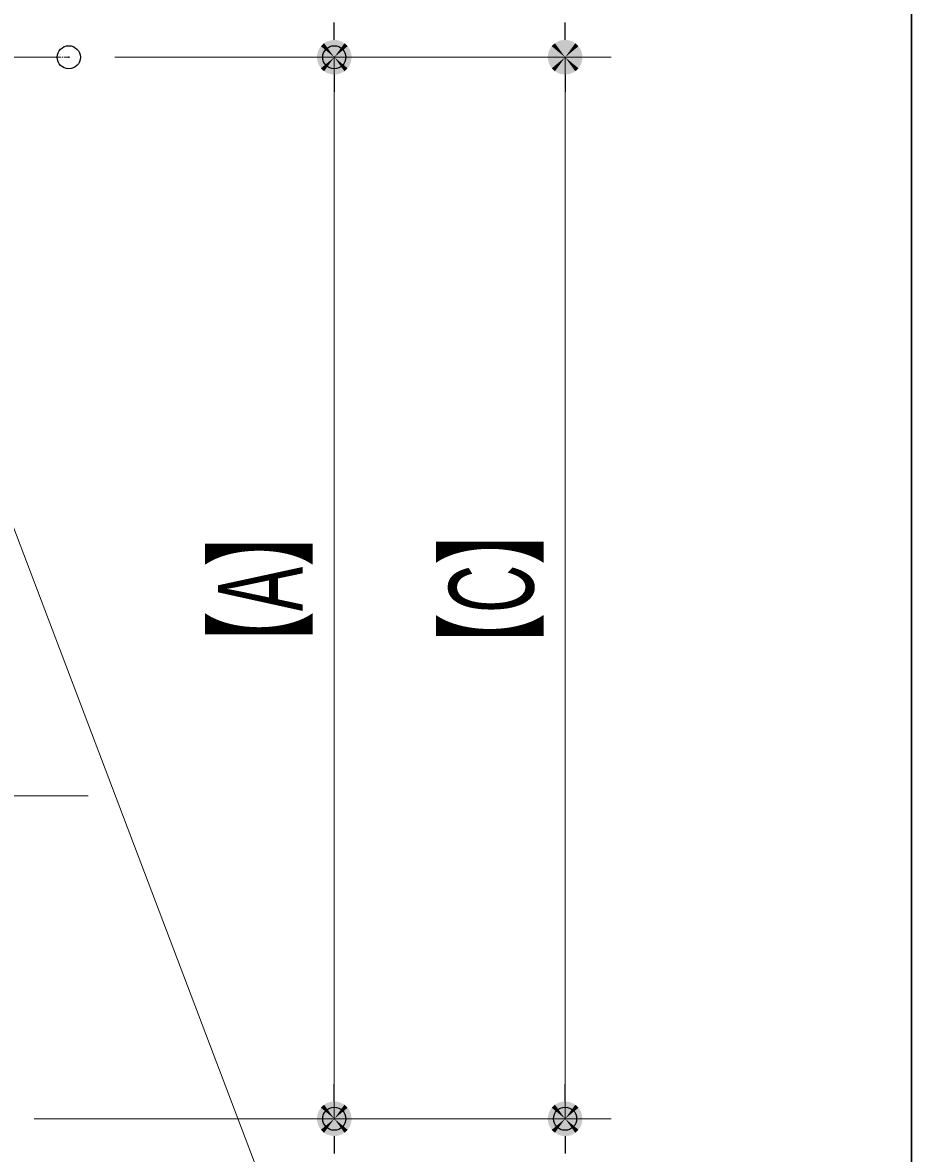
# Model space of a CAD drawing. Units: millimetres, scale not verified. Extents: x -6062 to 6062, y -3045 to 3045.
# Drawn here: x -3402.5 to -3017.5, y -2035 to -1545 of the extents above; entities that cross this region are included whole.
import ezdxf
from ezdxf.enums import TextEntityAlignment as Align

# ---------------------------------------------------------------- set-up
doc = ezdxf.new("R2010")
doc.units = ezdxf.units.MM
doc.header["$LTSCALE"] = 20
doc.header["$PDMODE"] = 32
doc.header["$PDSIZE"] = 10
doc.linetypes.add('USER2', pattern=[2.91, 1.76, -0.4, 0.35, -0.4])
for name, color, linetype, lineweight in [('0-0_1図面枠', 7, 'Continuous', 20), ('0-1_5ボウル・キャビネット', 7, 'Continuous', 15), ('0-3_0', 7, 'Continuous', 25), ('0-5_2寸法-2', 7, 'Continuous', 15), ('0-7_2寸法-3', 7, 'Continuous', 15), ('0-8_4給排水', 7, 'Continuous', 30)]:
    doc.layers.add(name, color=color, linetype=linetype, lineweight=lineweight)
doc.layers.add('0-4_Defpoints', color=7, linetype='Continuous')
doc.styles.add('ＭＳ Ｐゴシック', font='')
doc.styles.get('ＭＳ Ｐゴシック').set_extended_font_data('MS PGothic')

# ---------------------------------------------------------------- blocks, each defined once
blk = doc.blocks.new('_Dot')
at = {"layer": '0-3_0'}
blk.add_line((-10, 0), (-20, 0), dxfattribs=at)
for points in [[(0, 0), (-8.09, 5.88), (-7.29, 6.85)], [(0, 0), (-7.29, 6.85), (-6.37, 7.71)], [(0, 0), (-6.37, 7.71), (-5.36, 8.44)], [(0, 0), (-5.36, 8.44), (-4.26, 9.05)], [(0, 0), (-4.26, 9.05), (-3.09, 9.51)], [(0, 0), (-3.09, 9.51), (-1.87, 9.82)], [(0, 0), (-1.87, 9.82), (-0.63, 9.98)], [(0, 0), (-0.63, 9.98), (0.63, 9.98)], [(0, 0), (0.63, 9.98), (1.87, 9.82)], [(0, 0), (1.87, 9.82), (3.09, 9.51)], [(0, 0), (3.09, 9.51), (4.26, 9.05)], [(0, 0), (4.26, 9.05), (5.36, 8.44)], [(0, 0), (5.36, 8.44), (6.37, 7.71)], [(0, 0), (6.37, 7.71), (7.29, 6.85)], [(0, 0), (7.29, 6.85), (8.09, 5.88)], [(0, 0), (-10, 0), (-9.92, 1.25)], [(0, 0), (-9.92, -1.25), (-10, 0)], [(0, 0), (-9.92, 1.25), (-9.69, 2.49)], [(0, 0), (-9.69, -2.49), (-9.92, -1.25)], [(0, 0), (-9.69, 2.49), (-9.3, 3.68)], [(0, 0), (-9.3, -3.68), (-9.69, -2.49)], [(0, 0), (-9.3, 3.68), (-8.76, 4.82)], [(0, 0), (-8.76, -4.82), (-9.3, -3.68)], [(0, 0), (-8.76, 4.82), (-8.09, 5.88)], [(0, 0), (-8.09, -5.88), (-8.76, -4.82)], [(0, 0), (-7.29, -6.85), (-8.09, -5.88)], [(0, 0), (-6.37, -7.71), (-7.29, -6.85)], [(0, 0), (-5.36, -8.44), (-6.37, -7.71)], [(0, 0), (-4.26, -9.05), (-5.36, -8.44)], [(0, 0), (-3.09, -9.51), (-4.26, -9.05)], [(0, 0), (-1.87, -9.82), (-3.09, -9.51)], [(0, 0), (-0.63, -9.98), (-1.87, -9.82)], [(0, 0), (0.63, -9.98), (-0.63, -9.98)], [(0, 0), (8.09, 5.88), (8.76, 4.82)], [(0, 0), (8.76, 4.82), (9.3, 3.68)], [(0, 0), (9.3, 3.68), (9.69, 2.49)], [(0, 0), (9.69, 2.49), (9.92, 1.25)], [(0, 0), (9.92, 1.25), (10, 0)], [(0, 0), (1.87, -9.82), (0.63, -9.98)], [(0, 0), (3.09, -9.51), (1.87, -9.82)], [(0, 0), (4.26, -9.05), (3.09, -9.51)], [(0, 0), (5.36, -8.44), (4.26, -9.05)], [(0, 0), (6.37, -7.71), (5.36, -8.44)], [(0, 0), (7.29, -6.85), (6.37, -7.71)], [(0, 0), (8.09, -5.88), (7.29, -6.85)], [(0, 0), (8.76, -4.82), (8.09, -5.88)], [(0, 0), (9.3, -3.68), (8.76, -4.82)], [(0, 0), (9.69, -2.49), (9.3, -3.68)], [(0, 0), (9.92, -1.25), (9.69, -2.49)], [(0, 0), (10, 0), (9.92, -1.25)]]:
    blk.add_solid(points, dxfattribs=at)
blk = doc.blocks.new('グループ-9')
at = {"layer": '0-8_4給排水', "linetype": 'USER2', "lineweight": 15}
blk.add_line((-35900, -31200), (-31900, -31200), dxfattribs=at)
blk = doc.blocks.new('止水栓_側面')
at = {"layer": '0-8_4給排水', "linetype": 'USER2', "lineweight": 15}
blk.add_line((-3010, 0), (1000, 0), dxfattribs=at)
at = {"layer": '0-8_4給排水'}
blk.add_lwpolyline([(-900, 1200), (-900, 600), (-1200, 600), (-1200, 1200)], dxfattribs=at)
for points in [[(-1950, 660), (-1850, 660), (-1850, 300), (-1950, 300)], [(-1330, 600), (-770, 600), (-770, 360), (-1330, 360)], [(-200, 600), (0, 600), (0, -600), (-200, -600)], [(-1450, -300), (-2010, -300), (-2010, 300), (-1450, 300)], [(-1430, 298), (-200, 298), (-200, -298), (-1430, -298)], [(-1250, 360), (-850, 360), (-850, 298), (-1250, 298)], [(-1450, 240), (-1430, 240), (-1430, -240), (-1450, -240)]]:
    blk.add_lwpolyline(points, close=True, dxfattribs=at)
blk = doc.blocks.new('グループ-21')
at = {"layer": '0-8_4給排水'}
blk.add_blockref('止水栓_側面', (-33000, -31200), dxfattribs=at)

msp = doc.modelspace()

# ---------------------------------------------------------------- linework, layer by layer
at = {"layer": '0-0_1図面枠', "lineweight": 30}
msp.add_line((-3017.5, 1750), (-3017.5, -2420), dxfattribs=at)
at = {"layer": '0-1_5ボウル・キャビネット', "linetype": 'USER2'}
msp.add_line((-3467.5, -1880), (-3367.5, -1880), dxfattribs=at)
at = {"layer": '0-4_Defpoints'}
for p in [(-3382.5, -1560), (-3382.5, -1560), (-3267.5, -1560), (-3267.5, -1560), (-3267.5, -2020), (-3267.5, -2020), (-3267.5, -2020), (-3167.5, -2020), (-3167.5, -2020)]:
    msp.add_point(p, dxfattribs=at)
at = {"layer": '0-5_2寸法-2'}
for p, q in [((-3362.5, -1560), (-3247.5, -1560)), ((-3362.5, -1560), (-3247.5, -1560)), ((-3267.5, -2020), (-3267.5, -1560)), ((-3247.5, -1560), (-3147.5, -1560)), ((-3247.5, -1560), (-3147.5, -1560)), ((-3167.5, -2020), (-3167.5, -1560)), ((-3267.5, -1575.01), (-3267.5, -2004.99)), ((-3167.5, -1575.01), (-3167.5, -2004.99)), ((-3397.5, -2020), (-3247.5, -2020)), ((-3397.5, -2020), (-3247.5, -2020)), ((-3247.5, -2020), (-3147.5, -2020)), ((-3247.5, -2020), (-3147.5, -2020))]:
    msp.add_line(p, q, dxfattribs=at)
at = {"layer": '0-7_2寸法-3'}
msp.add_lwpolyline([(-3605.69, -2420), (-3157.5, -2420), (-3478.25, -1574.9)], dxfattribs=at)

# ---------------------------------------------------------------- block references
at = {"layer": '0-5_2寸法-2', "xscale": 0.7503418, "yscale": 0.7503418}
for p, rotation in [((-3267.5, -1560), 270), ((-3167.5, -1560), 270), ((-3267.5, -1560), 90), ((-3167.5, -1560), 90), ((-3267.5, -2020), 270), ((-3167.5, -2020), 270), ((-3267.5, -2020), 90), ((-3167.5, -2020), 90)]:
    msp.add_blockref('_Dot', p, dxfattribs=dict(at, rotation=rotation))
at = {"layer": '0-8_4給排水', "xscale": 0.05, "yscale": 0.05}
for name in ['グループ-21', 'グループ-9']:
    msp.add_blockref(name, (-1787.5, 0), dxfattribs=at)

# ---------------------------------------------------------------- texts
at = {"layer": '0-5_2寸法-2', "style": 'ＭＳ Ｐゴシック', "width": 0.6}
for s, p in [('【A】', (-3270.13, -1830.05)), ('【C】', (-3170.13, -1830.83))]:
    msp.add_text(s, height=36.69, rotation=90, dxfattribs=at).set_placement(p, align=Align.BOTTOM_LEFT)

doc.saveas('drawing.dxf')
